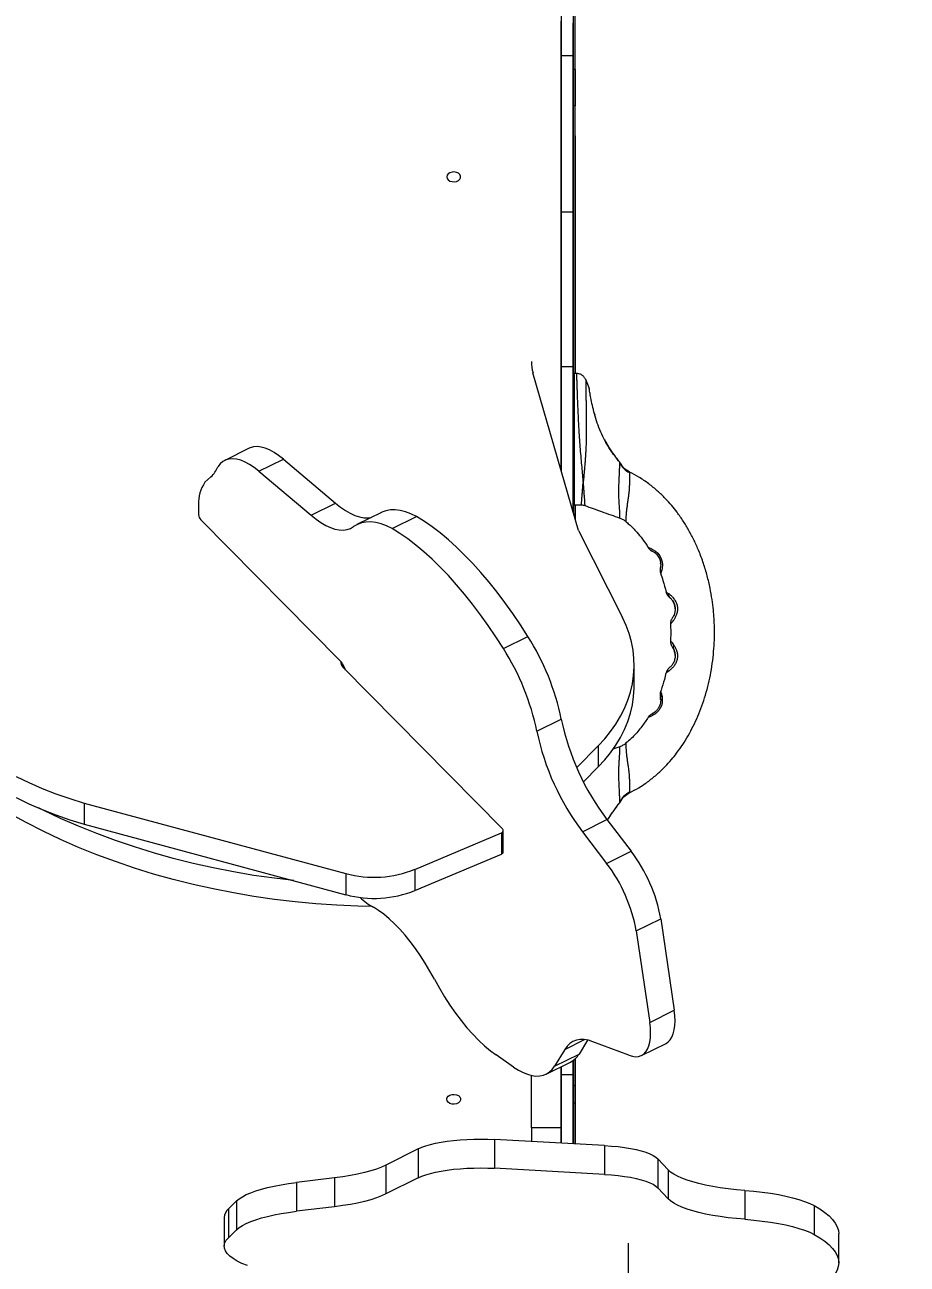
# Model space of a CAD drawing. Header units: millimetres. Extents: x -6431 to 4834, y -6422 to 4807.
# Drawn here: x 3031 to 3475, y -1231 to -609 of the extents above; entities that cross this region are included whole.
import ezdxf

# ---------------------------------------------------------------- set-up
doc = ezdxf.new("R2010")
doc.units = ezdxf.units.MM
for name, color, linetype in [('DIKOM_ОБЪЕКТ', 7, 'Continuous'), ('DIKOM_РАЗМЕР_ЗОНА', 7, 'Continuous'), ('DIKOM_РАЗМЕР_ОБЪЕКТА', 7, 'Continuous')]:
    doc.layers.add(name, color=color, linetype=linetype)
doc.styles.add('style1', font='arial.ttf', dxfattribs={"width": 0.8})
doc.dimstyles.new('1-50', dxfattribs={"dimtxt": 300, "dimasz": 200, "dimexe": 100, "dimexo": 0, "dimgap": 100, "dimtad": 0, "dimdec": 0, "dimtxsty": 'style1', "dimcen": 0, "dimclrd": 7, "dimclre": 7, "dimadec": 1, "dimazin": 2, "dimtfac": 1, "dimtdec": 0, "dimtmove": 1, "dimatfit": 3, "dimfxl": 0, "dimlwd": 25, "dimlwe": 18, "dimarcsym": 0})

# ---------------------------------------------------------------- blocks, each defined once
blk = doc.blocks.new('*D13')
at = {"layer": 'Defpoints', "color": 0, "transparency": 16777216}
for p in [(-3965.6, 378.37), (3334.4, -1220.38), (3334.4, -3843.38)]:
    blk.add_point(p, dxfattribs=at)
at = {"layer": 'DIKOM_РАЗМЕР_ОБЪЕКТА', "color": 7, "lineweight": 18, "transparency": 16777216}
for p, q in [((-3965.6, 378.37), (-3965.6, -3943.38)), ((3334.4, -1220.38), (3334.4, -3943.38))]:
    blk.add_line(p, q, dxfattribs=at)
at = {"layer": 'DIKOM_РАЗМЕР_ОБЪЕКТА', "color": 7, "lineweight": 25, "transparency": 16777216}
for p, q in [((-3765.6, -3843.38), (-182.11, -3843.38)), ((3134.4, -3843.38), (731.83, -3843.38))]:
    blk.add_line(p, q, dxfattribs=at)
at = {"layer": 'DIKOM_РАЗМЕР_ОБЪЕКТА', "color": 7, "transparency": 16777216}
for points in [[(-3765.6, -3810.04), (-3765.6, -3876.71), (-3965.6, -3843.38)], [(3134.4, -3810.04), (3134.4, -3876.71), (3334.4, -3843.38)]]:
    blk.add_solid(points, dxfattribs=at)
at = {"layer": 'DIKOM_РАЗМЕР_ОБЪЕКТА', "color": 0, "transparency": 16777216, "insert": (274.86, -3843.38), "char_height": 300, "attachment_point": 5, "style": 'style1'}
blk.add_mtext('7300', dxfattribs=at)
blk = doc.blocks.new('*D16')
at = {"layer": 'Defpoints', "color": 0, "transparency": 16777216}
for p in [(-5966.57, 409.56), (4834.4, -963.9), (4834.4, -6224.88)]:
    blk.add_point(p, dxfattribs=at)
at = {"layer": 'DIKOM_РАЗМЕР_ЗОНА', "color": 7, "lineweight": 18, "transparency": 16777216}
for p, q in [((-5966.57, 409.56), (-5966.57, -6324.88)), ((4834.4, -963.9), (4834.4, -6324.88))]:
    blk.add_line(p, q, dxfattribs=at)
at = {"layer": 'DIKOM_РАЗМЕР_ЗОНА', "color": 7, "lineweight": 25, "transparency": 16777216}
for p, q in [((-5766.57, -6224.88), (924.42, -6224.88)), ((4634.4, -6224.88), (2004.2, -6224.88))]:
    blk.add_line(p, q, dxfattribs=at)
at = {"layer": 'DIKOM_РАЗМЕР_ЗОНА', "color": 7, "transparency": 16777216}
for points in [[(-5766.57, -6191.54), (-5766.57, -6258.21), (-5966.57, -6224.88)], [(4634.4, -6191.54), (4634.4, -6258.21), (4834.4, -6224.88)]]:
    blk.add_solid(points, dxfattribs=at)
at = {"layer": 'DIKOM_РАЗМЕР_ЗОНА', "color": 0, "transparency": 16777216, "insert": (1464.31, -6224.88), "char_height": 300, "attachment_point": 5, "style": 'style1'}
blk.add_mtext('10800', dxfattribs=at)

msp = doc.modelspace()

# ---------------------------------------------------------------- linework, layer by layer
at = {"layer": 'DIKOM_ОБЪЕКТ', "color": 7, "linetype": 'Continuous', "lineweight": 15}
for p, q in [((3307.71, -659.62), (3307.71, -572.08)), ((3306.71, -576.24), (3306.71, -624.32)), ((3300.71, -583.08), (3300.71, -672)), ((3300.71, -832.6), (3300.71, -606.95)), ((3306.71, -613.93), (3306.71, -613.93)), ((3306.71, -624.32), (3300.71, -624.32)), ((3306.71, -631.17), (3306.71, -649.35)), ((3307.71, -631.17), (3306.71, -631.17)), ((3307.71, -631.17), (3307.71, -649.35)), ((3307.71, -649.35), (3306.71, -649.35)), ((3307.71, -664.5), (3307.71, -659.62)), ((3307.71, -664.5), (3307.71, -783.78)), ((3306.71, -702.72), (3300.71, -702.72)), ((3300.71, -719.7), (3300.71, -726.66)), ((3300.71, -728.77), (3300.71, -825.55)), ((3307.72, -770.6), (3307.71, -770.6)), ((3307.72, -783.78), (3307.72, -770.6)), ((3307.72, -770.6), (3307.72, -783.78)), ((3309.37, -862.63), (3286.52, -783.45)), ((3306.71, -780.48), (3300.71, -780.48)), ((3306.71, -853.41), (3306.71, -780.48)), ((3308.38, -783.78), (3307.21, -783.78)), ((3307.21, -783.78), (3307.21, -849.78)), ((3314.74, -791.05), (3313, -786.87)), ((3317.71, -804.74), (3317.56, -804.24)), ((3306.71, -813.28), (3306.71, -820.23)), ((3143.99, -821.33), (3131.71, -827.43)), ((3322.86, -817.54), (3322.57, -817.01)), ((3148.84, -832.9), (3161.13, -826.81)), ((3161.13, -826.81), (3187.28, -848.84)), ((3300.71, -825.55), (3300.71, -832.61)), ((3148.84, -832.9), (3174.99, -854.93)), ((3330.18, -828.52), (3330.48, -828.84)), ((3330.48, -828.84), (3330.49, -828.86)), ((3334.99, -833.24), (3335.04, -833.57)), ((3121.71, -838.37), (3124.73, -835.65)), ((3311.71, -838.85), (3311.71, -838.72)), ((3118.53, -849.63), (3118.51, -854.65)), ((3174.99, -854.93), (3187.28, -848.84)), ((3306.71, -849.29), (3306.71, -853.41)), ((3307.21, -849.78), (3310.84, -849.78)), ((3307.71, -849.78), (3307.71, -856.88)), ((3307.71, -856.89), (3307.71, -849.78)), ((3307.71, -856.88), (3307.71, -849.78)), ((3307.72, -849.78), (3307.72, -856.89)), ((3312.53, -850.07), (3312.53, -850.05)), ((3189.5, -927.83), (3119.65, -857.23)), ((3210.38, -853.52), (3198.09, -859.61)), ((3215.78, -861.69), (3228.07, -855.59)), ((3330.18, -856.34), (3330.18, -856.37)), ((3309.37, -862.63), (3331.49, -906.26)), ((3344.43, -871.12), (3344.51, -871.15)), ((3350.63, -879.1), (3350.68, -879.64)), ((3350.68, -884.22), (3350.7, -884.15)), ((3353.5, -893.51), (3353.48, -893.5)), ((3355.7, -909.45), (3355.7, -909.46)), ((3355.91, -909.22), (3356.34, -908.72)), ((3271.63, -921.84), (3283.92, -915.75)), ((3357.92, -925.36), (3357.92, -925.13)), ((3357.92, -925.36), (3357.93, -925.55)), ((3190.97, -931.26), (3271.25, -1012.42)), ((3337.36, -940.76), (3337.36, -930.17)), ((3350.63, -948.69), (3350.59, -948.88)), ((3350.68, -948.04), (3350.61, -948.69)), ((3350.68, -947.67), (3350.68, -947.54)), ((3288.47, -963.44), (3300.76, -957.35)), ((3308.49, -981.69), (3319.29, -970.76)), ((3319.29, -970.76), (3319.29, -981.35)), ((3330.16, -971.18), (3326.66, -972.43)), ((3330.18, -971.19), (3330.18, -971.19)), ((3311.88, -988.85), (3319.29, -981.35)), ((3060.99, -999.46), (3192.53, -1034.87)), ((3060.99, -999.46), (3060.99, -1010.05)), ((3330.27, -999.03), (3330.27, -999.03)), ((3311.39, -1013.83), (3323.68, -1007.74)), ((3323.68, -1007.74), (3335.82, -1023.64)), ((3060.99, -1010.05), (3192.53, -1045.46)), ((3271.61, -1023.82), (3271.61, -1013.23)), ((3311.39, -1013.83), (3323.53, -1029.73)), ((3227.2, -1032.74), (3270.63, -1014.45)), ((3270.63, -1014.45), (3270.63, -1025.04)), ((3227.2, -1043.33), (3270.63, -1025.04)), ((3323.53, -1029.73), (3335.82, -1023.64)), ((3227.2, -1032.74), (3227.2, -1043.33)), ((3192.53, -1034.87), (3192.53, -1045.46)), ((3338.43, -1063.68), (3350.72, -1057.59)), ((3350.72, -1057.59), (3357.45, -1103.47)), ((3338.43, -1063.68), (3345.16, -1109.56)), ((3345.16, -1109.56), (3357.45, -1103.47)), ((3302.46, -1123.15), (3312.4, -1118.22)), ((3313.9, -1118.46), (3309.65, -1125.47)), ((3334.7, -1126.1), (3316.67, -1119.28)), ((3341.07, -1126.2), (3353.36, -1120.11)), ((3276.78, -1131.99), (3267.97, -1125.95)), ((3302.46, -1123.15), (3297.36, -1131.56)), ((3297.36, -1131.56), (3309.65, -1125.47)), ((3293.16, -1135.57), (3305.45, -1129.48)), ((3300.71, -1131.83), (3300.71, -1166.66)), ((3306.71, -1128.72), (3306.71, -1170.54)), ((3306.71, -1170.54), (3306.71, -1128.72)), ((3306.71, -1170.54), (3306.71, -1128.72)), ((3306.71, -1128.72), (3306.71, -1141.52)), ((3306.71, -1128.72), (3306.71, -1135.97)), ((3307.71, -1147.76), (3307.71, -1127.89)), ((3307.71, -1127.89), (3307.71, -1141.52)), ((3307.71, -1127.89), (3307.71, -1170.6)), ((3307.71, -1170.6), (3307.71, -1127.89)), ((3285.71, -1162.59), (3285.71, -1136.2)), ((3306.71, -1135.97), (3300.71, -1135.97)), ((3306.71, -1170.54), (3306.71, -1135.97)), ((3307.71, -1141.52), (3306.71, -1141.52)), ((3307.71, -1141.52), (3307.71, -1150.19)), ((3306.71, -1150.19), (3306.71, -1170.54)), ((3307.71, -1150.19), (3306.71, -1150.19)), ((3307.71, -1156.42), (3307.71, -1147.76)), ((3307.71, -1150.19), (3307.71, -1170.6)), ((3307.71, -1170.6), (3307.71, -1156.42)), ((3300.71, -1162.59), (3285.71, -1162.59)), ((3285.71, -1162.59), (3285.71, -1169.39)), ((3300.71, -1170.21), (3300.71, -1162.63)), ((3300.71, -1162.65), (3300.71, -1170.21)), ((3267.22, -1168.37), (3267.22, -1182.86)), ((3322.53, -1171.41), (3267.22, -1168.37)), ((3300.71, -1170.21), (3300.71, -1166.66)), ((3228.82, -1173.09), (3212.66, -1181.24)), ((3228.82, -1173.09), (3228.82, -1187.58)), ((3322.53, -1171.41), (3322.53, -1185.9)), ((3212.66, -1181.24), (3212.66, -1195.72)), ((3349.27, -1178.14), (3349.27, -1192.62)), ((3354.41, -1183.62), (3349.27, -1178.14)), ((3186.86, -1187.65), (3167.65, -1189.95)), ((3186.86, -1187.65), (3186.86, -1202.14)), ((3228.82, -1187.58), (3212.66, -1195.72)), ((3322.53, -1185.9), (3267.22, -1182.86)), ((3354.41, -1183.62), (3354.41, -1198.11)), ((3167.65, -1189.95), (3167.65, -1204.44)), ((3354.41, -1198.11), (3349.27, -1192.62)), ((3392.96, -1193.96), (3392.96, -1208.45)), ((3137.59, -1199.24), (3133.54, -1203.22)), ((3137.59, -1199.24), (3137.59, -1213.73)), ((3133.54, -1203.22), (3133.54, -1217.71)), ((3186.86, -1202.14), (3167.65, -1204.44)), ((3427.74, -1201.57), (3427.74, -1216.06)), ((3131.39, -1207.53), (3131.39, -1222.01)), ((3137.59, -1213.73), (3133.54, -1217.71)), ((3440.15, -1230.31), (3440.15, -1215.83))]:
    msp.add_line(p, q, dxfattribs=at)
at = {"layer": 'DIKOM_ОБЪЕКТ', "color": 7, "linetype": 'Continuous', "lineweight": 15, "flags": 128}
for points in [[(3306.71, -631.17), (3306.71, -630.82), (3306.71, -630.11), (3306.71, -629.04), (3306.71, -627.62), (3306.71, -625.84), (3306.71, -623.72), (3306.71, -621.24), (3306.71, -618.42), (3306.71, -615.26), (3306.71, -611.77), (3306.71, -607.94)], [(3306.71, -613.93), (3306.71, -612.6), (3306.71, -611.5), (3306.71, -610.64), (3306.71, -610.01), (3306.71, -609.61), (3306.71, -609.46), (3306.71, -609.54), (3306.71, -609.86)], [(3306.71, -609.86), (3306.71, -611.16), (3306.71, -612.83), (3306.71, -614.86), (3306.71, -617.25), (3306.71, -619.99), (3306.71, -623.1), (3306.71, -626.55), (3306.71, -630.36), (3306.71, -634.51), (3306.71, -639.01), (3306.71, -643.85), (3306.71, -649.02), (3306.71, -654.52), (3306.71, -660.35), (3306.71, -666.5), (3306.71, -672.96), (3306.71, -679.74), (3306.71, -686.82), (3306.71, -694.2), (3306.71, -701.87), (3306.71, -709.83), (3306.71, -718.06), (3306.71, -726.57)], [(3307.71, -631.17), (3307.71, -630.82), (3307.71, -630.11), (3307.71, -629.04), (3307.71, -627.62), (3307.71, -625.84), (3307.71, -623.72), (3307.71, -621.24), (3307.71, -618.42), (3307.71, -615.26), (3307.71, -611.77), (3307.71, -607.94)], [(3306.71, -853.41), (3306.71, -843.35), (3306.71, -833.07), (3306.71, -822.9), (3306.71, -812.82), (3306.71, -802.87), (3306.71, -793.04), (3306.71, -783.35), (3306.71, -773.8), (3306.71, -764.42), (3306.71, -755.21), (3306.71, -746.18), (3306.71, -737.34), (3306.71, -728.7), (3306.71, -720.27), (3306.71, -712.06), (3306.71, -704.08), (3306.71, -696.34), (3306.71, -688.84), (3306.71, -681.6), (3306.71, -674.63), (3306.71, -667.92), (3306.71, -661.49), (3306.71, -655.35), (3306.71, -649.5), (3306.71, -643.94), (3306.71, -638.7), (3306.71, -633.76), (3306.71, -629.14), (3306.71, -624.85), (3306.71, -620.87), (3306.71, -617.23), (3306.71, -613.93)], [(3306.71, -702.72), (3306.71, -697.41), (3306.71, -691.99), (3306.71, -686.5), (3306.71, -680.96), (3306.71, -675.39), (3306.71, -669.83), (3306.71, -664.3), (3306.71, -658.83), (3306.71, -653.44), (3306.71, -648.17), (3306.71, -643.03), (3306.71, -638.05), (3306.71, -633.26), (3306.71, -628.67), (3306.71, -624.32)], [(3306.71, -853.41), (3306.71, -850.69), (3306.71, -840.23), (3306.71, -829.85), (3306.71, -819.56), (3306.71, -809.38), (3306.71, -799.31), (3306.71, -789.37), (3306.71, -779.57), (3306.71, -769.91), (3306.71, -760.41), (3306.71, -751.08), (3306.71, -741.93), (3306.71, -732.97), (3306.71, -724.2), (3306.71, -715.64), (3306.71, -707.3), (3306.71, -699.18), (3306.71, -691.29), (3306.71, -683.65), (3306.71, -676.26), (3306.71, -669.13), (3306.71, -662.26), (3306.71, -655.66), (3306.71, -649.35)], [(3307.71, -783.78), (3307.71, -779.57), (3307.71, -769.91), (3307.71, -760.41), (3307.71, -751.08), (3307.71, -741.93), (3307.71, -732.97), (3307.71, -724.2), (3307.71, -715.64), (3307.71, -707.3), (3307.71, -699.18), (3307.71, -691.29), (3307.71, -683.65), (3307.71, -676.26), (3307.71, -669.13), (3307.71, -662.26), (3307.71, -655.66), (3307.71, -649.35)], [(3300.71, -672), (3300.71, -674.22), (3300.71, -676.77), (3300.71, -679.64), (3300.71, -682.83), (3300.71, -686.31), (3300.71, -690.08), (3300.71, -694.13), (3300.71, -698.43), (3300.71, -702.98), (3300.71, -707.76), (3300.71, -712.74), (3300.71, -717.92), (3300.71, -723.27), (3300.71, -728.77)], [(3243.21, -685.06), (3243.4, -685.87), (3243.95, -686.58), (3244.8, -687.14), (3245.85, -687.46), (3247, -687.53), (3248.12, -687.33), (3249.08, -686.89), (3249.79, -686.24), (3250.17, -685.47), (3250.17, -684.66), (3249.79, -683.88), (3249.08, -683.24), (3248.12, -682.79), (3247, -682.59), (3245.85, -682.66), (3244.8, -682.99), (3243.95, -683.54), (3243.4, -684.26), (3243.21, -685.06)], [(3306.71, -702.72), (3306.71, -712.16), (3306.71, -721.7), (3306.71, -731.34), (3306.71, -741.05), (3306.71, -750.84), (3306.71, -760.68), (3306.71, -770.56), (3306.71, -780.48)], [(3306.71, -726.57), (3306.71, -732.8), (3306.71, -739.29), (3306.71, -746.03), (3306.71, -753.02), (3306.71, -760.23), (3306.71, -767.67), (3306.71, -775.31), (3306.71, -783.16), (3306.71, -784.26)], [(3161.13, -826.81), (3158.74, -824.95), (3156.41, -823.39), (3154.15, -822.16), (3151.97, -821.26), (3149.89, -820.71), (3147.94, -820.5), (3146.13, -820.64), (3144.46, -821.12), (3143.99, -821.33)], [(3322.64, -817.14), (3322.67, -817.26), (3322.64, -817.44)], [(3148.84, -832.9), (3146.46, -831.04), (3144.12, -829.48), (3141.86, -828.25), (3139.68, -827.35), (3137.61, -826.8), (3135.65, -826.59), (3133.84, -826.73), (3132.17, -827.21), (3130.68, -828.04), (3129.35, -829.2), (3128.22, -830.69)], [(3187.28, -848.84), (3189.81, -850.84), (3192.29, -852.54), (3194.71, -853.94), (3197.06, -855.01), (3199.31, -855.77), (3201.46, -856.19), (3203.48, -856.28), (3205.29, -856.05)], [(3228.07, -855.59), (3225.21, -854.22), (3222.45, -853.19), (3219.8, -852.52), (3217.27, -852.21), (3214.88, -852.26), (3212.65, -852.67), (3210.58, -853.43), (3210.38, -853.52)], [(3174.99, -854.93), (3177.52, -856.93), (3180, -858.63), (3182.43, -860.03), (3184.77, -861.1), (3187.03, -861.86), (3189.17, -862.28), (3191.19, -862.37), (3193.08, -862.12), (3194.81, -861.54), (3196.39, -860.64)], [(3215.78, -861.69), (3212.92, -860.31), (3210.16, -859.29), (3207.51, -858.61), (3204.98, -858.3), (3202.6, -858.35), (3200.36, -858.76), (3198.29, -859.52), (3196.39, -860.64)], [(3283.92, -915.75), (3280.17, -909.93), (3276.34, -904.27), (3272.43, -898.81), (3268.45, -893.56), (3264.43, -888.52), (3260.37, -883.73), (3256.29, -879.19), (3252.19, -874.92), (3248.1, -870.93), (3244.01, -867.23), (3239.96, -863.84), (3235.94, -860.76), (3231.97, -858.01), (3228.07, -855.59)], [(3271.63, -921.84), (3267.88, -916.02), (3264.05, -910.37), (3260.14, -904.9), (3256.17, -899.65), (3252.15, -894.61), (3248.09, -889.82), (3244, -885.28), (3239.91, -881.01), (3235.81, -877.02), (3231.73, -873.32), (3227.67, -869.93), (3223.65, -866.86), (3219.68, -864.1), (3215.78, -861.69)], [(3344.51, -871.15), (3344.61, -871.18), (3345.14, -871.37), (3345.94, -871.71), (3346.97, -872.24), (3348.12, -873.02), (3349.26, -874.06), (3350.25, -875.33), (3350.97, -876.79), (3351.38, -878.34), (3351.51, -879.89), (3351.42, -881.32), (3351.2, -882.49), (3350.97, -883.36), (3350.68, -884.22), (3350.68, -884.22)], [(3345.98, -872.72), (3346.12, -872.81), (3346.44, -872.97)], [(3319.29, -970.76), (3322.57, -967.22), (3325.54, -963.56), (3328.2, -959.78), (3330.53, -955.89), (3332.53, -951.91), (3334.2, -947.85), (3335.51, -943.73), (3336.48, -939.56), (3337.1, -935.36), (3337.36, -931.13), (3337.26, -926.91), (3336.81, -922.7), (3336, -918.51), (3334.84, -914.36), (3333.34, -910.28), (3331.49, -906.26)], [(3319.29, -981.35), (3322.57, -977.82), (3325.54, -974.16), (3328.2, -970.37), (3330.53, -966.48), (3332.53, -962.5), (3334.2, -958.44), (3335.51, -954.32), (3336.48, -950.15), (3337.1, -945.95), (3337.36, -941.73), (3337.36, -940.76)], [(3026.81, -986.09), (3033.29, -989.2), (3039.96, -992.1), (3046.81, -994.78), (3053.83, -997.23), (3060.99, -999.46)], [(3026.81, -996.69), (3033.29, -999.8), (3039.96, -1002.69), (3046.81, -1005.37), (3053.83, -1007.82), (3060.99, -1010.05)], [(3166.31, -1038.4), (3156.6, -1037.25), (3146.24, -1035.76), (3135.97, -1034.02), (3125.79, -1032.02), (3115.71, -1029.76), (3105.76, -1027.26), (3095.93, -1024.51), (3086.25, -1021.52), (3076.72, -1018.29), (3067.36, -1014.82), (3058.17, -1011.12), (3049.18, -1007.19), (3040.38, -1003.05), (3038.07, -1001.9)], [(3205.59, -1051.34), (3198.56, -1051.19), (3188.01, -1050.74), (3177.49, -1050.04), (3167.02, -1049.07), (3156.6, -1047.84), (3146.24, -1046.35), (3135.97, -1044.61), (3125.79, -1042.61), (3115.71, -1040.36), (3105.76, -1037.85), (3095.93, -1035.1), (3086.25, -1032.11), (3076.72, -1028.88), (3067.36, -1025.41), (3058.17, -1021.71), (3049.18, -1017.79), (3040.38, -1013.64), (3031.8, -1009.27), (3023.44, -1004.7)], [(3270.63, -1014.45), (3270.96, -1014.27), (3271.23, -1014.05), (3271.44, -1013.8), (3271.56, -1013.53), (3271.61, -1013.24), (3271.57, -1012.95), (3271.45, -1012.67), (3271.25, -1012.42)], [(3237, -1087.9), (3234.75, -1083.85), (3232.4, -1079.92), (3229.95, -1076.12), (3227.43, -1072.49), (3224.85, -1069.04), (3222.22, -1065.8), (3219.56, -1062.79), (3216.89, -1060.03), (3214.22, -1057.52), (3211.57, -1055.3), (3208.96, -1053.37), (3206.41, -1051.74)], [(3237, -1087.9), (3239.49, -1092.37), (3242.09, -1096.7), (3244.8, -1100.88), (3247.59, -1104.88), (3250.44, -1108.68), (3253.34, -1112.25), (3256.28, -1115.56), (3259.23, -1118.61), (3262.17, -1121.37), (3265.09, -1123.82), (3267.97, -1125.95)], [(3353.36, -1120.11), (3354.45, -1119.4), (3355.49, -1118.33), (3356.36, -1116.97), (3357.03, -1115.31), (3357.52, -1113.4), (3357.8, -1111.23), (3357.89, -1108.83), (3357.77, -1106.24), (3357.45, -1103.47)], [(3334.7, -1126.1), (3336.45, -1126.62), (3338.08, -1126.82), (3339.59, -1126.7), (3340.95, -1126.25), (3342.16, -1125.49), (3343.21, -1124.42), (3344.07, -1123.06), (3344.75, -1121.4), (3345.23, -1119.49), (3345.52, -1117.32), (3345.6, -1114.92), (3345.48, -1112.33), (3345.16, -1109.56)], [(3316.67, -1119.28), (3314.4, -1118.58), (3312.24, -1118.21), (3310.21, -1118.18), (3308.33, -1118.51), (3306.6, -1119.17), (3305.04, -1120.17), (3303.66, -1121.5), (3302.46, -1123.15)], [(3276.78, -1131.99), (3279.19, -1133.51), (3281.53, -1134.74), (3283.79, -1135.65), (3285.96, -1136.25), (3288.01, -1136.53), (3289.95, -1136.49), (3291.74, -1136.13), (3293.39, -1135.45), (3294.88, -1134.46), (3296.21, -1133.16), (3297.36, -1131.56)], [(3300.71, -1170.21), (3300.71, -1168.11), (3300.71, -1163.84), (3300.71, -1159.24), (3300.71, -1154.33), (3300.71, -1149.12), (3300.71, -1143.6), (3300.71, -1137.79), (3300.71, -1131.83)], [(3306.71, -1128.72), (3306.71, -1131.73), (3306.71, -1139.4), (3306.71, -1146.78), (3306.71, -1153.87), (3306.71, -1160.65), (3306.71, -1167.11), (3306.71, -1170.54)], [(3306.71, -1141.52), (3306.71, -1142.83), (3306.71, -1144.11), (3306.71, -1145.35), (3306.71, -1146.53), (3306.71, -1147.62), (3306.71, -1148.6), (3306.71, -1149.46), (3306.71, -1150.19)], [(3243.21, -1148.18), (3243.4, -1147.37), (3243.95, -1146.66), (3244.79, -1146.1), (3245.85, -1145.78), (3247, -1145.71), (3248.11, -1145.91), (3249.08, -1146.35), (3249.79, -1147), (3250.16, -1147.77), (3250.16, -1148.59), (3249.79, -1149.36), (3249.08, -1150), (3248.11, -1150.45), (3247, -1150.65), (3245.85, -1150.58), (3244.79, -1150.25), (3243.95, -1149.7), (3243.4, -1148.98), (3243.21, -1148.18)], [(3228.82, -1173.09), (3230.59, -1172.31), (3232.64, -1171.57), (3234.97, -1170.89), (3237.56, -1170.27), (3240.36, -1169.73), (3243.37, -1169.25), (3246.54, -1168.86), (3249.85, -1168.56), (3253.26, -1168.34), (3256.74, -1168.21), (3260.25, -1168.17), (3263.75, -1168.23), (3267.22, -1168.37)], [(3322.53, -1171.41), (3325.98, -1171.65), (3329.32, -1171.98), (3332.52, -1172.39), (3335.53, -1172.89), (3338.33, -1173.46), (3340.9, -1174.11), (3343.19, -1174.81), (3345.2, -1175.58), (3346.89, -1176.4), (3348.25, -1177.25), (3349.27, -1178.14)], [(3212.66, -1181.24), (3210.42, -1182.26), (3207.85, -1183.23), (3204.98, -1184.15), (3201.83, -1185), (3198.42, -1185.78), (3194.77, -1186.49), (3190.91, -1187.11), (3186.86, -1187.65)], [(3228.82, -1187.58), (3230.59, -1186.79), (3232.64, -1186.06), (3234.97, -1185.38), (3237.56, -1184.76), (3240.36, -1184.21), (3243.37, -1183.74), (3246.54, -1183.35), (3249.85, -1183.05), (3253.26, -1182.83), (3256.74, -1182.7), (3260.25, -1182.66), (3263.75, -1182.71), (3267.22, -1182.86)], [(3322.53, -1185.9), (3325.98, -1186.14), (3329.32, -1186.47), (3332.52, -1186.88), (3335.53, -1187.38), (3338.33, -1187.95), (3340.9, -1188.59), (3343.19, -1189.3), (3345.2, -1190.07), (3346.89, -1190.88), (3348.25, -1191.74), (3349.27, -1192.62)], [(3392.96, -1193.96), (3388.7, -1193.6), (3384.57, -1193.16), (3380.6, -1192.62), (3376.81, -1192.01), (3373.22, -1191.32), (3369.86, -1190.55), (3366.75, -1189.72), (3363.92, -1188.82), (3361.37, -1187.87), (3359.14, -1186.86), (3357.23, -1185.82), (3355.65, -1184.73), (3354.41, -1183.62)], [(3137.59, -1199.24), (3138.88, -1198.16), (3140.5, -1197.1), (3142.44, -1196.08), (3144.69, -1195.1), (3147.24, -1194.17), (3150.06, -1193.3), (3153.14, -1192.49), (3156.46, -1191.74), (3160.01, -1191.07), (3163.74, -1190.47), (3167.65, -1189.95)], [(3392.96, -1193.96), (3397.41, -1194.34), (3401.73, -1194.82), (3405.88, -1195.39), (3409.82, -1196.05), (3413.53, -1196.79), (3416.98, -1197.61), (3420.15, -1198.51), (3423.02, -1199.47), (3425.55, -1200.49), (3427.74, -1201.57)], [(3212.66, -1195.72), (3210.42, -1196.75), (3207.85, -1197.72), (3204.98, -1198.64), (3201.83, -1199.49), (3198.42, -1200.27), (3194.77, -1200.97), (3190.91, -1201.6), (3186.86, -1202.14)], [(3392.96, -1208.45), (3388.7, -1208.09), (3384.57, -1207.65), (3380.6, -1207.11), (3376.81, -1206.5), (3373.22, -1205.8), (3369.86, -1205.04), (3366.75, -1204.2), (3363.92, -1203.31), (3361.37, -1202.35), (3359.14, -1201.35), (3357.23, -1200.3), (3355.65, -1199.22), (3354.41, -1198.11)], [(3137.59, -1213.73), (3138.88, -1212.64), (3140.5, -1211.59), (3142.44, -1210.57), (3144.69, -1209.59), (3147.24, -1208.66), (3150.06, -1207.79), (3153.14, -1206.98), (3156.46, -1206.23), (3160.01, -1205.56), (3163.74, -1204.96), (3167.65, -1204.44)], [(3427.74, -1201.57), (3430.63, -1203.26), (3433.14, -1204.99), (3435.28, -1206.76), (3437.03, -1208.55), (3438.4, -1210.36), (3439.38, -1212.2), (3439.96, -1214.04), (3440.15, -1215.83)], [(3392.96, -1208.45), (3397.41, -1208.83), (3401.73, -1209.31), (3405.88, -1209.88), (3409.82, -1210.53), (3413.53, -1211.28), (3416.98, -1212.1), (3420.15, -1213), (3423.02, -1213.96), (3425.55, -1214.98), (3427.74, -1216.06)], [(3143.07, -1231.69), (3140.31, -1230.57), (3137.9, -1229.39), (3135.85, -1228.17), (3134.18, -1226.91), (3132.89, -1225.62), (3132, -1224.31), (3131.5, -1222.99), (3131.41, -1221.66), (3131.72, -1220.33), (3132.43, -1219.01), (3133.54, -1217.71)], [(3427.74, -1216.06), (3430.63, -1217.75), (3433.14, -1219.48), (3435.28, -1221.24), (3437.03, -1223.04), (3438.4, -1224.85), (3439.38, -1226.69), (3439.96, -1228.53), (3440.15, -1230.38), (3439.93, -1232.23), (3439.32, -1234.07), (3438.32, -1235.9), (3436.92, -1237.72), (3435.14, -1239.51), (3432.98, -1241.27)]]:
    msp.add_lwpolyline(points, dxfattribs=at)
at = {"layer": 'DIKOM_ОБЪЕКТ', "color": 7, "linetype": 'Continuous', "lineweight": 15}
for centre, radius, start, end in [((3306.11, -777.77), 20.39, 180.05821, 196.19693), ((3307.21, -784.28), 0.5, 90, 180.00017), ((3115.28, -825.27), 14.03, 312.34458, 337.28133), ((3339.32, -824.59), 9.95, 203.25526, 244.50305), ((3136.43, -848.61), 17.93, 145.17502, 183.26518), ((3307.21, -849.28), 0.5, 180.00017, 270), ((3122.67, -854.34), 4.17, 184.16753, 223.76137), ((3355.33, -882.5), 4.96, 171.20168, 200.18996), ((3358.53, -893.54), 4.24, 186.70478, 226.23157), ((3179.31, -982.32), 123.99, 11.61644, 32.46822), ((3360.16, -921.13), 3.17, 159.04936, 203.38353), ((3167.01, -988.41), 124, 11.61758, 32.46719), ((3179.77, -936.91), 13.3, 18.44972, 43.01575), ((3193.24, -928.8), 3.35, 171.47381, 227.24773), ((3354.21, -946.77), 3.58, 148.41624, 185.12631), ((3423.68, -931.85), 125.54, 191.71861, 217.19389), ((3411.4, -937.94), 125.54, 191.71898, 217.19297), ((3339.32, -1002.97), 9.95, 115.49887, 156.74147), ((3270.23, -1023.72), 1.38, 286.82798, 355.61731), ((3273.16, -1071.38), 78.78, 10.08377, 37.30328), ((3206.69, -982.26), 54.48, 254.9291, 292.10493), ((3260.87, -1077.48), 78.78, 10.08369, 37.30337), ((3206.69, -992.85), 54.48, 254.92938, 292.10465), ((3217.76, -1028.99), 25.43, 224.66831, 243.4705), ((3300.83, -1120.44), 10.15, 297.07685, 330.31717), ((3137.39, -1207.82), 6, 129.9261, 177.16605)]:
    msp.add_arc(centre, radius, start, end, dxfattribs=at)
for points, knots in [([(3313, -786.87), (3312.76, -786.42), (3312.29, -785.5), (3311.08, -784.49), (3309.65, -783.84), (3308.63, -783.8), (3308.13, -783.78)], [0, 0, 0, 0, 0.245315, 0.501709, 0.757037, 1, 1, 1, 1]), ([(3308.38, -783.78), (3308.38, -783.85), (3308.38, -783.98), (3308.41, -785.07), (3308.46, -786.73), (3308.53, -788.79), (3308.6, -791), (3308.67, -793.19), (3308.77, -795.93), (3308.9, -799.26), (3309.05, -802.89), (3309.21, -806.26), (3309.37, -809.31), (3309.58, -812.89), (3309.85, -817.07), (3310.2, -821.8), (3310.59, -826.43), (3310.93, -830.26), (3311.21, -833.23), (3311.41, -835.39), (3311.55, -836.93), (3311.64, -838.01), (3311.69, -838.47), (3311.71, -838.72)], [0, 0, 0, 0, 0.063925, 0.126844, 0.188757, 0.249665, 0.294275, 0.337712, 0.379977, 0.441151, 0.499694, 0.542402, 0.584076, 0.624714, 0.686295, 0.74959, 0.811902, 0.874336, 0.911482, 0.94485, 0.975631, 0.987094, 1, 1, 1, 1]), ([(3306.71, -784.28), (3306.71, -784.33), (3306.71, -784.42), (3306.71, -785.2), (3306.71, -786.38), (3306.71, -787.87), (3306.71, -789.54), (3306.71, -791.51), (3306.71, -794.5), (3306.71, -797.98), (3306.71, -801.8), (3306.71, -805.07), (3306.71, -808.75), (3306.71, -812.77), (3306.71, -816.77), (3306.71, -820.78), (3306.71, -824.8), (3306.71, -828.48), (3306.71, -831.75), (3306.71, -834.61), (3306.71, -837.3), (3306.71, -840.63), (3306.71, -843.45), (3306.71, -845.68), (3306.71, -847.17), (3306.71, -848.36), (3306.71, -849.14), (3306.71, -849.23), (3306.71, -849.28)], [0, 0, 0, 0, 0.038824, 0.07885, 0.119997, 0.152169, 0.184336, 0.217193, 0.250044, 0.315664, 0.347836, 0.380003, 0.421155, 0.461181, 0.5, 0.538824, 0.57885, 0.619997, 0.652169, 0.684336, 0.717193, 0.750044, 0.815664, 0.847836, 0.880003, 0.921155, 0.961178, 1, 1, 1, 1]), ([(3312.99, -786.88), (3312.99, -786.92), (3313, -787.01), (3313.01, -787.83), (3313.03, -788.94), (3313.05, -790.16), (3313.07, -791.35), (3313.08, -792.34), (3313.09, -793.03), (3313.11, -793.79), (3313.12, -794.62), (3313.13, -795.51), (3313.15, -796.48), (3313.16, -797.57), (3313.18, -798.86), (3313.2, -800.43), (3313.22, -802.11), (3313.24, -803.66), (3313.26, -805.32), (3313.27, -807.12), (3313.28, -809.28), (3313.28, -811.39), (3313.27, -813.86), (3313.24, -816.55), (3313.17, -819.55), (3313.06, -822.26), (3312.93, -824.71), (3312.79, -826.83), (3312.62, -828.99), (3312.44, -831.07), (3312.27, -832.97), (3312.11, -834.55), (3311.98, -835.96), (3311.85, -837.35), (3311.76, -838.26), (3311.71, -838.72)], [0, 0, 0, 0, 0.056595, 0.119828, 0.160936, 0.203007, 0.245507, 0.261658, 0.278387, 0.295703, 0.31363, 0.332188, 0.351401, 0.37127, 0.394022, 0.422453, 0.453268, 0.477761, 0.497055, 0.53121, 0.559871, 0.593519, 0.622822, 0.665886, 0.707109, 0.74848, 0.779279, 0.810885, 0.839086, 0.873725, 0.904142, 0.92755, 0.949786, 0.974667, 1, 1, 1, 1]), ([(3314.88, -791.93), (3314.88, -791.76), (3314.87, -791.43), (3314.77, -791.15), (3314.72, -791.01)], [0, 0, 0, 0, 0.507734, 1, 1, 1, 1]), ([(3322.64, -817.44), (3321.93, -816.05), (3320.52, -813.27), (3318.76, -808.64), (3317.36, -804.02), (3316.3, -799.67), (3315.55, -795.92), (3315.05, -793.1), (3314.77, -791.3), (3314.74, -791.13), (3314.73, -791.05)], [0, 0, 0, 0, 0.125128, 0.249279, 0.374446, 0.500526, 0.626954, 0.753892, 0.881404, 1, 1, 1, 1]), ([(3330.27, -828.52), (3330.23, -828.47), (3330.15, -828.37), (3329.71, -827.78), (3329.01, -826.86), (3328.05, -825.58), (3326.87, -823.96), (3325.53, -822.01), (3324.09, -819.75), (3323.13, -818.02), (3322.64, -817.15)], [0, 0, 0, 0, 0.10806, 0.220732, 0.339304, 0.462512, 0.59075, 0.723142, 0.859816, 1, 1, 1, 1]), ([(3330.18, -828.52), (3330.02, -828.31), (3329.69, -827.9), (3328.71, -826.63), (3327.12, -824.52), (3324.87, -821.34), (3323.38, -818.74), (3322.64, -817.44)], [0, 0, 0, 0, 0.127096, 0.253702, 0.505425, 0.754468, 1, 1, 1, 1]), ([(3330.18, -856.37), (3330.18, -856.34), (3330.18, -856.27), (3330.18, -856.01), (3330.18, -855.71), (3330.18, -855.21), (3330.15, -854.35), (3330.1, -852.9), (3330, -851.09), (3329.89, -849.28), (3329.79, -847.68), (3329.73, -846.39), (3329.68, -845.07), (3329.65, -843.71), (3329.65, -842.32), (3329.67, -840.89), (3329.71, -839.46), (3329.76, -838.3), (3329.8, -837.41), (3329.83, -836.72), (3329.86, -836.1), (3329.89, -835.41), (3329.93, -834.74), (3329.96, -834.02), (3330, -833.15), (3330.05, -832.14), (3330.09, -831.08), (3330.13, -830.06), (3330.16, -829.13), (3330.17, -828.73), (3330.18, -828.52)], [0, 0, 0, 0, 0.03936, 0.073569, 0.102321, 0.125375, 0.189213, 0.249995, 0.311995, 0.375378, 0.407587, 0.438157, 0.471334, 0.500885, 0.531633, 0.56355, 0.594681, 0.626068, 0.641858, 0.657492, 0.6754, 0.688502, 0.711364, 0.729457, 0.750953, 0.791032, 0.832459, 0.875346, 0.935644, 1, 1, 1, 1]), ([(3330.48, -828.84), (3330.46, -828.82), (3330.41, -828.7), (3330.33, -828.6), (3330.26, -828.52)], [0, 0, 0, 0, 0.233063, 1, 1, 1, 1]), ([(3334.99, -833.24), (3334.06, -832.69), (3332.21, -831.59), (3331.06, -829.77), (3330.49, -828.86)], [0, 0, 0, 0, 0.500003, 1, 1, 1, 1]), ([(3335.04, -833.57), (3335.04, -833.77), (3335.03, -834.15), (3335.03, -835.18), (3335.02, -836.49), (3335, -838.07), (3334.95, -839.83), (3334.85, -841.69), (3334.69, -843.59), (3334.53, -844.86), (3334.46, -845.49)], [0, 0, 0, 0, 0.150739, 0.296061, 0.433639, 0.564286, 0.684853, 0.796704, 0.900205, 1, 1, 1, 1]), ([(3334.97, -994.28), (3336.58, -993.47), (3339.96, -991.74), (3344.65, -988.52), (3349.03, -984.95), (3352.81, -981.32), (3355.99, -977.8), (3358.95, -974.1), (3361.78, -970.11), (3364.55, -965.61), (3367.08, -960.88), (3370.19, -954.17), (3373.42, -945.18), (3375.67, -935.74), (3376.88, -927.91), (3377.46, -922.03), (3377.72, -916.5), (3377.72, -911.46), (3377.53, -906.88), (3377.15, -902.19), (3376.51, -897.09), (3375.52, -891.39), (3374.09, -885.31), (3372.22, -879.05), (3370, -873.09), (3367.54, -867.58), (3364.94, -862.62), (3362.08, -857.91), (3359.17, -853.75), (3356.14, -849.94), (3352.91, -846.35), (3349.09, -842.66), (3344.68, -839.06), (3339.97, -835.82), (3336.58, -834.09), (3334.97, -833.27)], [0, 0, 0, 0, 0.02813, 0.059324, 0.088919, 0.116403, 0.141295, 0.163123, 0.190548, 0.217772, 0.245751, 0.274418, 0.333559, 0.394835, 0.426051, 0.457468, 0.487199, 0.512645, 0.536361, 0.558941, 0.586182, 0.616847, 0.6495, 0.683877, 0.718971, 0.748973, 0.778212, 0.806618, 0.835117, 0.857523, 0.882871, 0.910692, 0.940512, 0.971831, 1, 1, 1, 1]), ([(3310.84, -849.78), (3310.85, -849.74), (3310.85, -849.67), (3310.9, -849.17), (3310.94, -848.53), (3311, -847.81), (3311.07, -846.84), (3311.18, -845.44), (3311.28, -844.07), (3311.36, -843.08), (3311.39, -842.66), (3311.43, -842.22), (3311.46, -841.77), (3311.52, -841.14), (3311.58, -840.4), (3311.64, -839.63), (3311.68, -839.17), (3311.7, -838.94), (3311.71, -838.88), (3311.71, -838.86), (3311.71, -838.85)], [0, 0, 0, 0, 0.125177, 0.246971, 0.335173, 0.413851, 0.499415, 0.61831, 0.748237, 0.773154, 0.79819, 0.823342, 0.848614, 0.874001, 0.927361, 0.966147, 0.99036, 0.997003, 0.998956, 1, 1, 1, 1]), ([(3311.71, -838.85), (3311.75, -839.38), (3311.83, -840.32), (3311.95, -841.89), (3312.08, -843.62), (3312.22, -845.45), (3312.33, -847.06), (3312.41, -848.36), (3312.47, -849.3), (3312.51, -849.92), (3312.52, -850.02), (3312.53, -850.07)], [0, 0, 0, 0, 0.07917, 0.141275, 0.251849, 0.376391, 0.500522, 0.625796, 0.750723, 0.875019, 1, 1, 1, 1]), ([(3334.46, -845.49), (3334.35, -846.21), (3334.14, -847.71), (3333.81, -849.9), (3333.54, -852.02), (3333.35, -854.01), (3333.24, -855.72), (3333.18, -857.04), (3333.16, -857.92), (3333.17, -858.03), (3333.17, -858.08)], [0, 0, 0, 0, 0.095847, 0.197534, 0.309563, 0.433707, 0.568298, 0.709723, 0.855783, 1, 1, 1, 1]), ([(3310.84, -849.78), (3311.12, -849.79), (3311.7, -849.82), (3312.25, -849.99), (3312.53, -850.07)], [0, 0, 0, 0, 0.500005, 1, 1, 1, 1]), ([(3312.52, -850.07), (3315.35, -851.08), (3321.23, -853.18), (3327.12, -855.29), (3330.18, -856.38)], [0, 0, 0, 0, 0.480365, 1, 1, 1, 1]), ([(3330.18, -856.38), (3330.71, -856.6), (3331.79, -857.04), (3332.72, -857.75), (3333.18, -858.1)], [0, 0, 0, 0, 0.499994, 1, 1, 1, 1]), ([(3333.11, -858.16), (3333.69, -858.61), (3335.71, -860.16), (3338.5, -863.15), (3341.64, -867.04), (3343.52, -869.67), (3344.36, -871.15), (3344.37, -871.16)], [0, 0, 0, 0, 0.128366, 0.441862, 0.70467, 0.997764, 1, 1, 1, 1]), ([(3344.39, -871.11), (3344.59, -871.44), (3345, -872.07), (3345.76, -872.57), (3346.12, -872.81)], [0, 0, 0, 0, 0.514044, 1, 1, 1, 1]), ([(3346.44, -872.97), (3346.42, -872.97), (3346.4, -872.95), (3346.59, -873.04), (3346.93, -873.23), (3347.41, -873.52), (3347.99, -873.95), (3348.7, -874.6), (3349.37, -875.44), (3349.84, -876.24), (3350.14, -876.89), (3350.37, -877.54), (3350.58, -878.37), (3350.67, -879.09), (3350.68, -879.49), (3350.68, -879.62)], [0, 0, 0, 0, 0.116895, 0.235626, 0.349677, 0.441786, 0.524062, 0.611613, 0.698983, 0.742967, 0.786809, 0.830427, 0.874741, 0.962387, 1, 1, 1, 1]), ([(3347.83, -873.85), (3348.09, -874.06), (3348.48, -874.38), (3349.08, -875.07), (3349.51, -875.66), (3349.88, -876.32), (3350.19, -877.01), (3350.42, -877.72), (3350.6, -878.49), (3350.62, -878.88), (3350.63, -879.1)], [0, 0, 0, 0, 0.212081, 0.323321, 0.429436, 0.532877, 0.636394, 0.743101, 0.855948, 1, 1, 1, 1]), ([(3350.68, -879.57), (3350.68, -879.86), (3350.67, -880.46), (3350.53, -881.3), (3350.47, -881.57), (3350.43, -881.75)], [0, 0, 0, 0, 0.220043, 0.465125, 1, 1, 1, 1]), ([(3350.68, -879.58), (3350.68, -879.57), (3350.68, -879.45), (3350.66, -879.27), (3350.64, -879.1)], [0, 0, 0, 0, 0.090698, 1, 1, 1, 1]), ([(3350.55, -884.2), (3351, -885.37), (3352.16, -888.41), (3352.91, -891.58), (3353.37, -893.54)], [0, 0, 0, 0, 0.382666, 1, 1, 1, 1]), ([(3353.39, -893.44), (3353.47, -893.72), (3353.63, -894.26), (3353.98, -894.91), (3354.38, -895.47), (3354.62, -895.69), (3354.97, -896), (3355.25, -896.22), (3355.45, -896.43), (3355.47, -896.45)], [0, 0, 0, 0, 0.116472, 0.220088, 0.322288, 0.519324, 0.742975, 0.979875, 1, 1, 1, 1]), ([(3353.48, -893.5), (3353.46, -893.48), (3353.37, -893.43), (3353.69, -893.62), (3354.11, -893.89), (3354.31, -894.03)], [0, 0, 0, 0, 0.184661, 0.590285, 1, 1, 1, 1]), ([(3354.31, -894.03), (3354.58, -894.22), (3355.1, -894.59), (3356.16, -895.51), (3357.28, -896.74), (3358.28, -898.27), (3358.97, -900.05), (3359.19, -901.96), (3358.95, -903.84), (3358.35, -905.56), (3357.59, -907), (3356.83, -908.11), (3356.23, -908.87), (3355.71, -909.45), (3355.71, -909.45), (3355.7, -909.45)], [0, 0, 0, 0, 0.081007, 0.159999, 0.234918, 0.304434, 0.368773, 0.431036, 0.495847, 0.566333, 0.642195, 0.722155, 0.803669, 0.885041, 1, 1, 1, 1]), ([(3357.92, -901.89), (3357.93, -901.81), (3357.93, -901.48), (3357.85, -900.87), (3357.69, -900.11), (3357.39, -899.18), (3357, -898.39), (3356.61, -897.79), (3356.25, -897.3), (3355.86, -896.86), (3355.4, -896.42), (3355.11, -896.18), (3355.1, -896.17), (3355.43, -896.45), (3355.59, -896.6)], [0, 0, 0, 0, 0.013449, 0.056527, 0.09966, 0.14255, 0.224315, 0.267803, 0.314232, 0.395057, 0.485731, 0.657069, 0.828493, 1, 1, 1, 1]), ([(3355.59, -896.6), (3355.71, -896.72), (3355.94, -896.94), (3356.43, -897.52), (3357.01, -898.36), (3357.49, -899.42), (3357.77, -900.4), (3357.9, -901.18), (3357.92, -901.69), (3357.93, -901.94)], [0, 0, 0, 0, 0.192517, 0.363394, 0.545, 0.727101, 0.818471, 0.910346, 1, 1, 1, 1]), ([(3357.93, -901.9), (3357.93, -902.18), (3357.92, -902.75), (3357.75, -903.84), (3357.38, -905.01), (3356.9, -905.98), (3356.39, -906.81), (3355.95, -907.53), (3355.63, -908.58), (3355.62, -909.23), (3355.61, -909.54)], [0, 0, 0, 0, 0.063851, 0.128603, 0.264722, 0.409271, 0.551312, 0.797964, 0.903367, 1, 1, 1, 1]), ([(3356.29, -897.36), (3356.5, -897.62), (3356.83, -898.04), (3357.32, -899), (3357.65, -899.91), (3357.88, -900.9), (3357.91, -901.55), (3357.93, -901.88)], [0, 0, 0, 0, 0.292609, 0.470283, 0.643913, 0.818429, 1, 1, 1, 1]), ([(3355.57, -909.45), (3355.61, -910.15), (3355.73, -912.15), (3355.74, -915.01), (3355.63, -917.17), (3355.58, -918.02)], [0, 0, 0, 0, 0.242486, 0.702656, 1, 1, 1, 1]), ([(3357.2, -920), (3357.46, -920.4), (3357.95, -921.17), (3358.66, -922.77), (3359.11, -924.58), (3359.15, -926.5), (3358.7, -928.36), (3357.84, -930.03), (3356.76, -931.43), (3355.65, -932.51), (3354.68, -933.27), (3353.95, -933.77), (3353.53, -934.04), (3353.35, -934.14), (3353.39, -934.12), (3353.4, -934.11)], [0, 0, 0, 0, 0.087813, 0.169818, 0.245401, 0.316114, 0.386238, 0.460039, 0.54062, 0.627181, 0.717105, 0.807925, 0.899144, 0.989935, 1, 1, 1, 1]), ([(3355.61, -918.01), (3355.61, -918.2), (3355.6, -918.57), (3355.67, -919.07), (3355.76, -919.5), (3355.93, -920), (3356.14, -920.43), (3356.36, -920.76), (3356.71, -921.31), (3357.18, -922.13), (3357.62, -923.23), (3357.88, -924.39), (3357.91, -925.03), (3357.93, -925.36)], [0, 0, 0, 0, 0.042809, 0.083135, 0.123186, 0.165111, 0.260899, 0.381019, 0.526435, 0.687283, 0.847865, 0.924339, 1, 1, 1, 1]), ([(3355.62, -918.02), (3355.63, -918.04), (3355.66, -918.06), (3355.97, -918.4), (3356.48, -918.98), (3356.96, -919.66), (3357.2, -920)], [0, 0, 0, 0, 0.227173, 0.485477, 0.743016, 1, 1, 1, 1]), ([(3357.93, -925.34), (3357.93, -925.69), (3357.92, -926.38), (3357.71, -927.43), (3357.4, -928.37), (3356.88, -929.44), (3356.18, -930.4), (3355.43, -931.16), (3354.76, -931.71), (3353.82, -932.86), (3353.53, -933.69), (3353.38, -934.12)], [0, 0, 0, 0, 0.072241, 0.140002, 0.205309, 0.270991, 0.403224, 0.530918, 0.758707, 0.875092, 1, 1, 1, 1]), ([(3357.92, -925.13), (3357.92, -925.07), (3357.91, -924.76), (3357.83, -924.25), (3357.7, -923.63), (3357.5, -922.96), (3357.23, -922.3), (3356.86, -921.61), (3356.56, -921.19), (3356.51, -921.11), (3356.61, -921.26), (3356.8, -921.52), (3357.07, -922.04), (3357.25, -922.39)], [0, 0, 0, 0, 0.010335, 0.053585, 0.095731, 0.139881, 0.22046, 0.311882, 0.483891, 0.655981, 0.744022, 0.828191, 1, 1, 1, 1]), ([(3357.25, -922.39), (3357.37, -922.65), (3357.53, -923.03), (3357.74, -923.76), (3357.85, -924.37), (3357.92, -924.91), (3357.92, -925.26), (3357.92, -925.36)], [0, 0, 0, 0, 0.39127, 0.569896, 0.741905, 0.928099, 1, 1, 1, 1]), ([(3353.34, -934.1), (3353.08, -935.19), (3352.41, -938.13), (3351.44, -941.22), (3350.7, -943.18), (3350.62, -943.38)], [0, 0, 0, 0, 0.348104, 0.933376, 1, 1, 1, 1]), ([(3351.16, -944.9), (3351.24, -945.25), (3351.4, -945.94), (3351.54, -947.34), (3351.48, -948.89), (3351.12, -950.51), (3350.42, -952.05), (3349.43, -953.39), (3348.27, -954.47), (3347.09, -955.27), (3346.04, -955.82), (3345.19, -956.17), (3344.64, -956.37), (3344.3, -956.48), (3344.4, -956.44), (3344.44, -956.43)], [0, 0, 0, 0, 0.085709, 0.166319, 0.24116, 0.310785, 0.377868, 0.44625, 0.51972, 0.598997, 0.683026, 0.770239, 0.858749, 0.947317, 1, 1, 1, 1]), ([(3350.66, -943.3), (3350.64, -943.37), (3350.58, -943.52), (3350.5, -943.82), (3350.39, -944.39), (3350.39, -945.13), (3350.55, -946.11), (3350.64, -947.11), (3350.68, -947.65)], [0, 0, 0, 0, 0.029337, 0.061705, 0.139627, 0.359064, 0.657093, 1, 1, 1, 1]), ([(3350.7, -943.41), (3350.7, -943.42), (3350.7, -943.42), (3350.92, -944.02), (3351.08, -944.61), (3351.16, -944.9)], [0, 0, 0, 0, 0.413227, 0.70761, 1, 1, 1, 1]), ([(3350.61, -948.69), (3350.6, -948.84), (3350.57, -949.29), (3350.31, -950.28), (3349.84, -951.35), (3349.3, -952.23), (3348.76, -952.88), (3348.08, -953.56), (3347.26, -954.17), (3346.45, -954.65), (3345.94, -954.9), (3345.39, -955.23), (3344.76, -955.84), (3344.47, -956.26), (3344.32, -956.47)], [0, 0, 0, 0, 0.045939, 0.131239, 0.203635, 0.26796, 0.326771, 0.3819, 0.502662, 0.6372, 0.779959, 0.898192, 0.949115, 1, 1, 1, 1]), ([(3350.68, -947.54), (3350.67, -947.5), (3350.67, -947.32), (3350.62, -946.81), (3350.52, -946.27), (3350.47, -946.08), (3350.53, -946.24), (3350.61, -946.81), (3350.65, -947.09)], [0, 0, 0, 0, 0.019382, 0.082395, 0.31184, 0.54151, 0.771067, 1, 1, 1, 1]), ([(3350.65, -947.09), (3350.67, -947.3), (3350.69, -947.6), (3350.67, -948.18), (3350.67, -948.47), (3350.63, -948.67), (3350.63, -948.69)], [0, 0, 0, 0, 0.516642, 0.75158, 0.974741, 1, 1, 1, 1]), ([(3344.35, -956.38), (3344.13, -956.75), (3342.9, -958.81), (3340.16, -962.46), (3336.67, -966.53), (3334.02, -968.63), (3333.08, -969.38)], [0, 0, 0, 0, 0.074724, 0.41529, 0.792179, 1, 1, 1, 1]), ([(3347.66, -953.84), (3347.62, -953.87), (3347.47, -953.98), (3347.03, -954.28), (3346.54, -954.54), (3346.38, -954.61), (3346.45, -954.58), (3346.65, -954.49), (3347.03, -954.26), (3347.28, -954.11)], [0, 0, 0, 0, 0.024221, 0.086854, 0.315321, 0.543928, 0.659825, 0.772624, 1, 1, 1, 1]), ([(3333.18, -969.46), (3332.72, -969.81), (3331.78, -970.52), (3330.7, -970.96), (3330.16, -971.18)], [0, 0, 0, 0, 0.500005, 1, 1, 1, 1]), ([(3333.17, -969.48), (3333.17, -969.48), (3333.17, -969.38), (3333.16, -969.73), (3333.18, -970.53), (3333.24, -971.88), (3333.35, -973.58), (3333.55, -975.56), (3333.81, -977.68), (3334.15, -979.86), (3334.35, -981.34), (3334.46, -982.06)], [0, 0, 0, 0, 0.002422, 0.14943, 0.294564, 0.434702, 0.568559, 0.691697, 0.803223, 0.904662, 1, 1, 1, 1]), ([(3330.18, -999.04), (3330.17, -998.77), (3330.15, -998.23), (3330.1, -996.76), (3330.02, -994.86), (3329.92, -992.58), (3329.79, -990.1), (3329.69, -987.58), (3329.64, -985.13), (3329.66, -982.8), (3329.75, -980.58), (3329.87, -978.48), (3329.99, -976.53), (3330.09, -974.77), (3330.15, -973.3), (3330.18, -972.18), (3330.18, -971.41), (3330.18, -971.26), (3330.18, -971.19)], [0, 0, 0, 0, 0.080361, 0.158532, 0.23219, 0.300309, 0.361923, 0.417751, 0.470232, 0.521708, 0.573678, 0.627957, 0.684911, 0.744245, 0.806422, 0.86983, 0.934633, 1, 1, 1, 1]), ([(3334.46, -982.06), (3334.53, -982.69), (3334.69, -983.96), (3334.85, -985.86), (3334.95, -987.72), (3335, -989.48), (3335.02, -991.06), (3335.03, -992.38), (3335.03, -993.41), (3335.04, -993.79), (3335.04, -993.98)], [0, 0, 0, 0, 0.099159, 0.203178, 0.314652, 0.435178, 0.565601, 0.704021, 0.849957, 1, 1, 1, 1]), ([(3330.49, -998.7), (3331.06, -997.79), (3332.21, -995.96), (3334.06, -994.87), (3334.99, -994.32)], [0, 0, 0, 0, 0.499997, 1, 1, 1, 1]), ([(3335.04, -993.98), (3334.99, -994.2), (3334.95, -994.42), (3334.99, -994.32), (3334.99, -994.32)], [0, 0, 0, 0, 0.998119, 1, 1, 1, 1]), ([(3330.18, -999.04), (3329.94, -999.34), (3329.48, -999.94), (3328.32, -1001.44), (3326.96, -1003.26), (3325.45, -1005.45), (3324.39, -1007.03), (3323.87, -1007.96), (3323.86, -1007.97)], [0, 0, 0, 0, 0.201937, 0.402189, 0.60225, 0.799191, 0.99625, 1, 1, 1, 1]), ([(3323.95, -1008.1), (3323.99, -1008.03), (3324.31, -1007.46), (3324.88, -1006.57), (3325.82, -1005.12), (3327, -1003.42), (3328.15, -1001.84), (3329.06, -1000.62), (3329.7, -999.78), (3330.17, -999.16), (3330.24, -999.08), (3330.27, -999.03)], [0, 0, 0, 0, 0.011407, 0.105407, 0.181061, 0.315016, 0.497005, 0.60521, 0.725898, 0.857258, 1, 1, 1, 1]), ([(3330.49, -998.7), (3330.49, -998.7), (3330.63, -998.63), (3330.4, -998.83), (3330.18, -999.04)], [0, 0, 0, 0, 0.000569, 1, 1, 1, 1]), ([(3330.27, -999.03), (3330.33, -998.95), (3330.41, -998.85), (3330.46, -998.74), (3330.48, -998.71)], [0, 0, 0, 0, 0.772304, 1, 1, 1, 1])]:
    msp.add_open_spline(points, degree=3, knots=knots, dxfattribs=at)

# ---------------------------------------------------------------- dimensions: what is measured, and where the dimension line sits
at = {"layer": 'DIKOM_РАЗМЕР_ЗОНА'}
dim = msp.add_linear_dim(base=(4834.4, -6224.88), p1=(-5966.57, 409.56), p2=(4834.4, -963.9), text='10800', dimstyle='1-50', override={"dimscale": 1, "dimtix": 0, "dimtofl": 1, "dimtmove": 1, "dimatfit": 3}, dxfattribs=at)
dim.commit()
dim.dimension.update_dxf_attribs({"geometry": '*D16', "text_midpoint": (1464.31, -6224.88), "dimtype": 160})
at = {"layer": 'DIKOM_РАЗМЕР_ОБЪЕКТА'}
dim = msp.add_linear_dim(base=(3334.4, -3843.38), p1=(-3965.6, 378.37), p2=(3334.4, -1220.38), dimstyle='1-50', override={"dimscale": 1, "dimtix": 0, "dimtofl": 1, "dimtmove": 1, "dimatfit": 3}, dxfattribs=at)
dim.commit()
dim.dimension.update_dxf_attribs({"geometry": '*D13', "text_midpoint": (274.86, -3843.38), "dimtype": 160})

doc.saveas('drawing.dxf')
